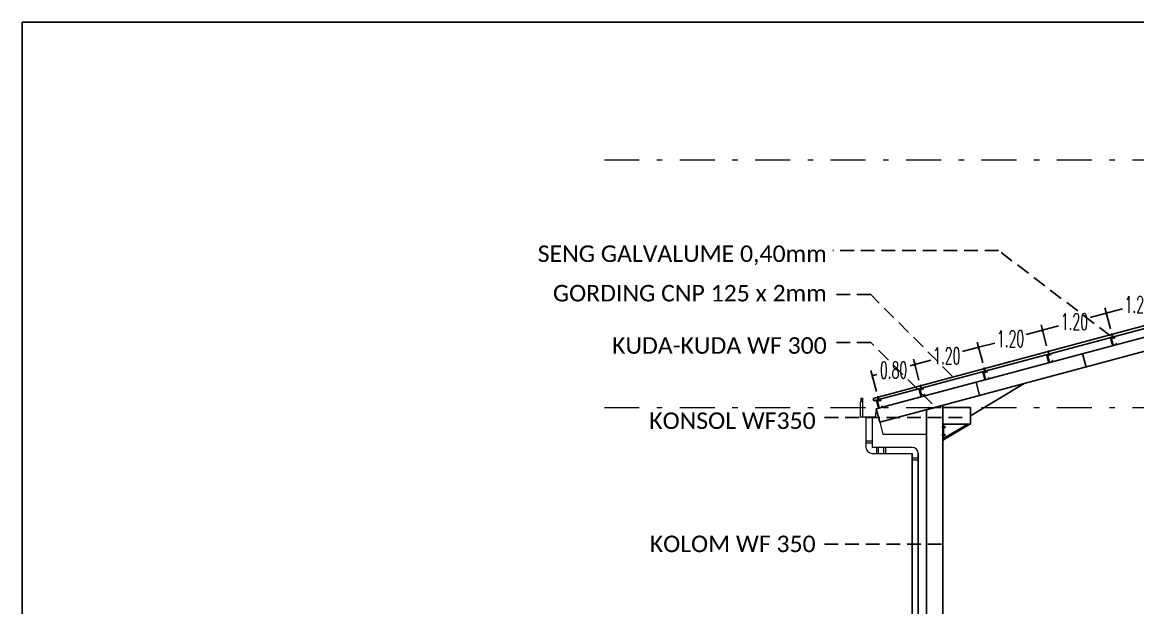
# Model space of a CAD drawing. Header units: millimetres. Extents: x 2175 to 3376, y 1504 to 1740.
# Drawn here: x 2985.68 to 3005.94, y 1670.54 to 1681.17 of the extents above; entities that cross this region are included whole.
import ezdxf

# ---------------------------------------------------------------- set-up
doc = ezdxf.new("R2010")
doc.units = ezdxf.units.MM
for name, pattern in [('DASHDOT2', [12.7, 6.35, -3.175, 0, -3.175]), ('DASHED', [19.05, 12.7, -6.35]), ('HIDDEN', [0.375, 0.25, -0.125])]:
    doc.linetypes.add(name, pattern=pattern)
doc.layers.add('Garis Dim', color=131, linetype='DASHED', lineweight=9)
doc.layers.add('TANGGA', color=223, linetype='Continuous', lineweight=9)
for name, color, linetype in [('GR', 7, 'Continuous'), ('KOP TEKS', 1, 'Continuous'), ('SUNGAI', 150, 'Continuous'), ('TEXT', 7, 'Continuous')]:
    doc.layers.add(name, color=color, linetype=linetype)
doc.styles.add('-DIM2', font='simplex.shx', dxfattribs={"width": 0.55})
doc.styles.get("Standard").update_dxf_attribs({"font": 'arial.ttf'})
doc.dimstyles.new('DIMENSI POTONGAN', dxfattribs={"dimtxt": 0.3, "dimasz": 0.05, "dimexe": 0.1, "dimexo": 0.1, "dimgap": 0.05, "dimtad": 0, "dimtih": 1, "dimtoh": 1, "dimrnd": 0.0025, "dimzin": 0, "dimdsep": 46, "dimtxsty": '-DIM2', "dimblk": 'ARCHTICK', "dimcen": 0.1, "dimclrd": 1, "dimclre": 1, "dimclrt": 2, "dimadec": 0, "dimazin": 0, "dimtfac": 1, "dimtofl": 0, "dimtmove": 0, "dimatfit": 3, "dimldrblk": 'ARCHTICK', "dimfxl": 0.18, "dimtolj": 1, "dimtzin": 0, "dimarcsym": 0})

# ---------------------------------------------------------------- blocks, each defined once
blk = doc.blocks.new('_ArchTick')
at = {"color": 0, "linetype": 'ByBlock', "const_width": 0.15}
blk.add_lwpolyline([(-0.5, -0.5), (0.5, 0.5)], dxfattribs=at)
blk = doc.blocks.new('*D991')
at = {"layer": 'Defpoints', "color": 0, "transparency": 16777216}
for p in [(3005.367, 1675.89), (3006.627, 1675.821), (3005.468, 1675.51)]:
    blk.add_point(p, dxfattribs=at)
at = {"layer": 'TANGGA', "color": 1, "lineweight": -2, "transparency": 16777216}
for p, q in [((3006.526, 1676.201), (3006.232, 1676.122)), ((3006.602, 1675.918), (3006.5, 1676.297)), ((3005.442, 1675.607), (3005.341, 1675.987)), ((3005.367, 1675.89), (3005.66, 1675.969))]:
    blk.add_line(p, q, dxfattribs=at)
at = {"layer": 'TANGGA', "color": 1, "lineweight": -2, "transparency": 16777216, "xscale": 0.05, "yscale": 0.05, "zscale": 0.05}
for p, rotation in [((3006.526, 1676.201), 15.00000000000346), ((3005.367, 1675.89), 195.0000000000034)]:
    blk.add_blockref('_ArchTick', p, dxfattribs=dict(at, rotation=rotation))
at = {"layer": 'TANGGA', "color": 2, "transparency": 16777216, "insert": (3005.946, 1676.045), "char_height": 0.3, "attachment_point": 5, "style": '-DIM2'}
blk.add_mtext('\\A1;1.20', dxfattribs=at)
blk = doc.blocks.new('*D992')
at = {"layer": 'Defpoints', "color": 0, "transparency": 16777216}
for p in [(3004.207, 1675.579), (3005.468, 1675.51), (3004.309, 1675.2)]:
    blk.add_point(p, dxfattribs=at)
at = {"layer": 'TANGGA', "color": 1, "lineweight": -2, "transparency": 16777216}
for p, q in [((3005.442, 1675.607), (3005.341, 1675.987)), ((3005.367, 1675.89), (3005.073, 1675.811)), ((3004.283, 1675.296), (3004.182, 1675.676)), ((3004.207, 1675.579), (3004.501, 1675.658))]:
    blk.add_line(p, q, dxfattribs=at)
at = {"layer": 'TANGGA', "color": 1, "lineweight": -2, "transparency": 16777216, "xscale": 0.05, "yscale": 0.05, "zscale": 0.05}
for p, rotation in [((3005.367, 1675.89), 15.00000000000346), ((3004.207, 1675.579), 195.0000000000034)]:
    blk.add_blockref('_ArchTick', p, dxfattribs=dict(at, rotation=rotation))
at = {"layer": 'TANGGA', "color": 2, "transparency": 16777216, "insert": (3004.787, 1675.735), "char_height": 0.3, "attachment_point": 5, "style": '-DIM2'}
blk.add_mtext('\\A1;1.20', dxfattribs=at)
blk = doc.blocks.new('*D993')
at = {"layer": 'Defpoints', "color": 0, "transparency": 16777216}
for p in [(3003.048, 1675.269), (3004.309, 1675.2), (3003.15, 1674.889)]:
    blk.add_point(p, dxfattribs=at)
at = {"layer": 'TANGGA', "color": 1, "lineweight": -2, "transparency": 16777216}
for p, q in [((3004.207, 1675.579), (3003.914, 1675.501)), ((3004.283, 1675.296), (3004.182, 1675.676)), ((3003.124, 1674.986), (3003.022, 1675.365)), ((3003.048, 1675.269), (3003.342, 1675.347))]:
    blk.add_line(p, q, dxfattribs=at)
at = {"layer": 'TANGGA', "color": 1, "lineweight": -2, "transparency": 16777216, "xscale": 0.05, "yscale": 0.05, "zscale": 0.05}
for p, rotation in [((3004.207, 1675.579), 15.00000000002441), ((3003.048, 1675.269), 195.0000000000244)]:
    blk.add_blockref('_ArchTick', p, dxfattribs=dict(at, rotation=rotation))
at = {"layer": 'TANGGA', "color": 2, "transparency": 16777216, "insert": (3003.628, 1675.424), "char_height": 0.3, "attachment_point": 5, "style": '-DIM2'}
blk.add_mtext('\\A1;1.20', dxfattribs=at)
blk = doc.blocks.new('*D994')
at = {"layer": 'Defpoints', "color": 0, "transparency": 16777216}
for p in [(3001.889, 1674.958), (3003.15, 1674.889), (3001.991, 1674.579)]:
    blk.add_point(p, dxfattribs=at)
at = {"layer": 'TANGGA', "color": 1, "lineweight": -2, "transparency": 16777216}
for p, q in [((3003.124, 1674.986), (3003.022, 1675.365)), ((3003.048, 1675.269), (3002.755, 1675.19)), ((3001.965, 1674.675), (3001.863, 1675.055)), ((3001.889, 1674.958), (3002.183, 1675.037))]:
    blk.add_line(p, q, dxfattribs=at)
at = {"layer": 'TANGGA', "color": 1, "lineweight": -2, "transparency": 16777216, "xscale": 0.05, "yscale": 0.05, "zscale": 0.05}
for p, rotation in [((3003.048, 1675.269), 15.00000000000346), ((3001.889, 1674.958), 195.0000000000034)]:
    blk.add_blockref('_ArchTick', p, dxfattribs=dict(at, rotation=rotation))
at = {"layer": 'TANGGA', "color": 2, "transparency": 16777216, "insert": (3002.469, 1675.113), "char_height": 0.3, "attachment_point": 5, "style": '-DIM2'}
blk.add_mtext('\\A1;1.20', dxfattribs=at)
blk = doc.blocks.new('*D995')
at = {"layer": 'Defpoints', "color": 0, "transparency": 16777216}
for p in [(3001.117, 1674.751), (3001.991, 1674.579), (3001.218, 1674.372)]:
    blk.add_point(p, dxfattribs=at)
at = {"layer": 'TANGGA', "color": 1, "lineweight": -2, "transparency": 16777216}
for p, q in [((3001.889, 1674.958), (3001.804, 1674.935)), ((3001.965, 1674.675), (3001.863, 1675.055)), ((3001.192, 1674.468), (3001.091, 1674.848)), ((3001.117, 1674.751), (3001.201, 1674.774))]:
    blk.add_line(p, q, dxfattribs=at)
at = {"layer": 'TANGGA', "color": 1, "lineweight": -2, "transparency": 16777216, "xscale": 0.05, "yscale": 0.05, "zscale": 0.05}
for p, rotation in [((3001.889, 1674.958), 15.00000000190674), ((3001.117, 1674.751), 195.0000000019068)]:
    blk.add_blockref('_ArchTick', p, dxfattribs=dict(at, rotation=rotation))
at = {"layer": 'TANGGA', "color": 2, "transparency": 16777216, "insert": (3001.503, 1674.855), "char_height": 0.3, "attachment_point": 5, "style": '-DIM2'}
blk.add_mtext('\\A1;0.80', dxfattribs=at)

msp = doc.modelspace()

# ---------------------------------------------------------------- linework, layer by layer
for p, q in [((3005.445, 1675.445), (3005.475, 1675.335)), ((3005.445, 1675.445), (3005.475, 1675.335)), ((3005.445, 1675.445), (3005.475, 1675.335)), ((3005.445, 1675.445), (3005.475, 1675.335)), ((3005.445, 1675.445), (3005.484, 1675.3)), ((3005.448, 1675.434), (3005.454, 1675.436)), ((3005.448, 1675.435), (3005.484, 1675.3)), ((3005.448, 1675.435), (3005.484, 1675.3)), ((3005.448, 1675.435), (3005.484, 1675.3)), ((3005.451, 1675.447), (3005.49, 1675.302)), ((3005.455, 1675.443), (3005.512, 1675.458)), ((3005.455, 1675.443), (3005.492, 1675.305)), ((3005.512, 1675.458), (3005.518, 1675.437)), ((3005.514, 1675.463), (3005.521, 1675.438)), ((3005.518, 1675.437), (3005.521, 1675.438)), ((3004.296, 1675.133), (3004.353, 1675.148)), ((3004.353, 1675.148), (3004.359, 1675.126)), ((3004.355, 1675.152), (3004.361, 1675.127)), ((3004.937, 1675.154), (3004.998, 1674.911)), ((3005.492, 1675.305), (3005.549, 1675.32)), ((3005.543, 1675.342), (3005.546, 1675.342)), ((3005.543, 1675.342), (3005.549, 1675.32)), ((3005.546, 1675.342), (3005.552, 1675.318)), ((3004.286, 1675.135), (3004.315, 1675.024)), ((3004.286, 1675.135), (3004.315, 1675.024)), ((3004.286, 1675.135), (3004.315, 1675.024)), ((3004.286, 1675.135), (3004.315, 1675.024)), ((3004.286, 1675.135), (3004.325, 1674.99)), ((3004.289, 1675.124), (3004.295, 1675.125)), ((3004.289, 1675.125), (3004.325, 1674.99)), ((3004.289, 1675.125), (3004.325, 1674.99)), ((3004.289, 1675.125), (3004.325, 1674.99)), ((3004.292, 1675.136), (3004.331, 1674.991)), ((3004.296, 1675.133), (3004.333, 1674.995)), ((3004.333, 1674.995), (3004.39, 1675.01)), ((3004.359, 1675.127), (3004.361, 1675.127)), ((3004.384, 1675.031), (3004.387, 1675.032)), ((3004.384, 1675.031), (3004.39, 1675.01)), ((3004.387, 1675.032), (3004.393, 1675.008)), ((3003.127, 1674.824), (3003.156, 1674.714)), ((3003.127, 1674.824), (3003.156, 1674.714)), ((3003.127, 1674.824), (3003.156, 1674.714)), ((3003.127, 1674.824), (3003.156, 1674.714)), ((3003.127, 1674.824), (3003.166, 1674.679)), ((3003.129, 1674.814), (3003.166, 1674.679)), ((3003.129, 1674.814), (3003.166, 1674.679)), ((3003.129, 1674.814), (3003.166, 1674.679)), ((3003.13, 1674.813), (3003.136, 1674.815)), ((3003.133, 1674.825), (3003.171, 1674.681)), ((3003.137, 1674.822), (3003.194, 1674.837)), ((3003.137, 1674.822), (3003.174, 1674.684)), ((3003.194, 1674.837), (3003.199, 1674.816)), ((3003.196, 1674.842), (3003.202, 1674.817)), ((3003.199, 1674.816), (3003.202, 1674.817)), ((3003.006, 1674.636), (3003.066, 1674.394)), ((3003.174, 1674.684), (3003.231, 1674.699)), ((3003.225, 1674.72), (3003.228, 1674.721)), ((3003.225, 1674.72), (3003.231, 1674.699)), ((3003.228, 1674.721), (3003.234, 1674.697)), ((3001.968, 1674.513), (3001.997, 1674.403)), ((3001.968, 1674.513), (3001.997, 1674.403)), ((3001.968, 1674.513), (3001.997, 1674.403)), ((3001.968, 1674.513), (3001.997, 1674.403)), ((3001.968, 1674.513), (3002.006, 1674.368)), ((3001.97, 1674.504), (3002.006, 1674.368)), ((3001.97, 1674.504), (3002.006, 1674.368)), ((3001.97, 1674.504), (3002.006, 1674.368)), ((3001.971, 1674.503), (3001.976, 1674.504)), ((3001.974, 1674.515), (3002.012, 1674.37)), ((3001.978, 1674.512), (3002.035, 1674.527)), ((3001.978, 1674.512), (3002.014, 1674.374)), ((3002.014, 1674.374), (3002.071, 1674.389)), ((3002.035, 1674.527), (3002.04, 1674.505)), ((3002.036, 1674.531), (3002.043, 1674.506)), ((3002.04, 1674.505), (3002.043, 1674.506)), ((3002.066, 1674.41), (3002.069, 1674.411)), ((3002.066, 1674.41), (3002.071, 1674.389)), ((3002.069, 1674.411), (3002.075, 1674.387)), ((3001.195, 1674.306), (3001.224, 1674.196)), ((3001.195, 1674.306), (3001.224, 1674.196)), ((3001.195, 1674.306), (3001.224, 1674.196)), ((3001.195, 1674.306), (3001.224, 1674.196)), ((3001.195, 1674.306), (3001.234, 1674.161)), ((3001.198, 1674.296), (3001.204, 1674.297)), ((3001.198, 1674.297), (3001.234, 1674.161)), ((3001.198, 1674.297), (3001.234, 1674.161)), ((3001.198, 1674.297), (3001.234, 1674.161)), ((3001.201, 1674.308), (3001.24, 1674.163)), ((3001.205, 1674.305), (3001.262, 1674.32)), ((3001.205, 1674.305), (3001.242, 1674.167)), ((3001.242, 1674.167), (3001.299, 1674.182)), ((3001.262, 1674.32), (3001.268, 1674.298)), ((3001.264, 1674.324), (3001.27, 1674.299)), ((3001.268, 1674.298), (3001.27, 1674.299)), ((3001.293, 1674.203), (3001.296, 1674.204)), ((3001.293, 1674.203), (3001.299, 1674.182)), ((3001.296, 1674.204), (3001.302, 1674.18)), ((3001.839, 1673.34), (3001.839, 1665.175)), ((3001.951, 1673.34), (3001.951, 1665.175))]:
    msp.add_line(p, q)
at = {"lineweight": 18}
for p, q in [((3000.945, 1674.338), (3000.9, 1674.273)), ((3000.945, 1674.338), (3000.911, 1674.338)), ((3000.911, 1674.338), (3000.911, 1674.289)), ((3000.945, 1674.001), (3000.945, 1674.338)), ((3000.9, 1674.001), (3000.9, 1674.273)), ((3001.186, 1674.149), (3001.17, 1674.001)), ((3001.114, 1674.001), (3000.9, 1674.001)), ((3001.001, 1674.001), (3001.001, 1673.453)), ((3001.17, 1674.001), (3001.114, 1674.001)), ((3001.114, 1674.001), (3001.114, 1673.453)), ((3001.114, 1673.565), (3001.001, 1673.565)), ((3001.114, 1673.531), (3001.001, 1673.531)), ((3001.114, 1673.453), (3001.839, 1673.453)), ((3001.114, 1673.34), (3001.839, 1673.34)), ((3001.192, 1673.453), (3001.192, 1673.34)), ((3001.226, 1673.453), (3001.226, 1673.34)), ((3001.328, 1673.34), (3001.328, 1673.453)), ((3001.362, 1673.34), (3001.362, 1673.453)), ((3001.839, 1673.262), (3001.951, 1673.262)), ((3001.839, 1673.228), (3001.951, 1673.228))]:
    msp.add_line(p, q, dxfattribs=at)
at = {"linetype": 'HIDDEN'}
for p, q in [((3002.751, 1673.993), (3000.15, 1673.993)), ((3002.374, 1671.694), (3000.149, 1671.694))]:
    msp.add_line(p, q, dxfattribs=at)
for points in [[(3005.444, 1675.477), (3003.41, 1677.025), (3000.399, 1677.025)], [(3002.57, 1674.745), (3001.089, 1676.226), (3000.399, 1676.226)], [(3002.204, 1674.243), (3001.089, 1675.358), (3000.399, 1675.358)]]:
    msp.add_lwpolyline(points, dxfattribs=at)
for points in [[(3005.46, 1675.504), (3005.48, 1675.509), (3005.481, 1675.506), (3005.461, 1675.501)], [(3005.463, 1675.509), (3005.473, 1675.512), (3005.474, 1675.508), (3005.464, 1675.505)], [(3005.469, 1675.503), (3005.472, 1675.504), (3005.489, 1675.438), (3005.486, 1675.437)], [(3004.301, 1675.194), (3004.321, 1675.199), (3004.322, 1675.195), (3004.302, 1675.19)], [(3004.304, 1675.199), (3004.314, 1675.201), (3004.315, 1675.197), (3004.305, 1675.195)], [(3004.31, 1675.192), (3004.313, 1675.193), (3004.33, 1675.127), (3004.326, 1675.127)], [(3003.142, 1674.883), (3003.162, 1674.888), (3003.163, 1674.885), (3003.142, 1674.88)], [(3003.145, 1674.888), (3003.155, 1674.891), (3003.156, 1674.887), (3003.146, 1674.884)], [(3003.151, 1674.882), (3003.154, 1674.883), (3003.171, 1674.817), (3003.167, 1674.816)], [(3001.982, 1674.572), (3002.003, 1674.578), (3002.004, 1674.574), (3001.983, 1674.569)], [(3001.986, 1674.577), (3001.996, 1674.58), (3001.997, 1674.576), (3001.987, 1674.574)], [(3001.991, 1674.571), (3001.995, 1674.572), (3002.011, 1674.506), (3002.008, 1674.505)], [(3001.21, 1674.365), (3001.23, 1674.371), (3001.231, 1674.367), (3001.211, 1674.362)], [(3001.213, 1674.37), (3001.223, 1674.373), (3001.224, 1674.369), (3001.214, 1674.367)], [(3001.219, 1674.364), (3001.222, 1674.365), (3001.239, 1674.299), (3001.236, 1674.298)]]:
    msp.add_lwpolyline(points, close=True)
for points in [[(3005.486, 1675.437), (3005.489, 1675.431), (3005.489, 1675.438)], [(3004.326, 1675.127), (3004.33, 1675.121), (3004.33, 1675.127)], [(3003.167, 1674.816), (3003.171, 1674.81), (3003.171, 1674.817)], [(3002.008, 1674.505), (3002.012, 1674.5), (3002.011, 1674.506)], [(3001.236, 1674.298), (3001.239, 1674.293), (3001.239, 1674.299)]]:
    msp.add_lwpolyline(points)
at = {"lineweight": 18}
for centre, start, end in [((3001.114, 1673.453), 180, 270), ((3001.839, 1673.34), 0, 90)]:
    msp.add_arc(centre, 0.112, start, end, dxfattribs=at)
at = {"layer": 'Garis Dim', "linetype": 'DASHDOT2', "ltscale": 0.1}
for p, q in [((2996.251, 1678.675), (3070.751, 1678.675)), ((2996.251, 1674.175), (3070.751, 1674.175))]:
    msp.add_line(p, q, dxfattribs=at)
at = {"layer": 'GR'}
for p, q in [((3001.135, 1674.342), (3017.251, 1678.66)), ((3001.148, 1674.294), (3017.251, 1678.608)), ((3001.186, 1674.149), (3017.251, 1678.453)), ((3001.251, 1673.907), (3017.251, 1678.194)), ((3001.135, 1674.342), (3001.148, 1674.294)), ((3001.186, 1674.149), (3001.251, 1673.907))]:
    msp.add_line(p, q, dxfattribs=at)
at = {"layer": 'KOP TEKS', "color": 2}
msp.add_lwpolyline([(2985.681, 1681.172), (2985.681, 1615.315), (3078.821, 1615.315), (3078.821, 1681.172)], close=True, dxfattribs=at)
at = {"layer": 'KOP TEKS', "color": 0}
for points in [[(3002.393, 1673.807), (3002.401, 1673.807), (3002.401, 1673.833), (3002.393, 1673.833)], [(3002.393, 1673.814), (3002.438, 1673.814), (3002.438, 1673.825), (3002.393, 1673.825)], [(3002.418, 1673.807), (3002.426, 1673.807), (3002.426, 1673.833), (3002.418, 1673.833)], [(3002.393, 1673.689), (3002.401, 1673.689), (3002.401, 1673.663), (3002.393, 1673.663)], [(3002.393, 1673.681), (3002.438, 1673.681), (3002.438, 1673.671), (3002.393, 1673.671)], [(3002.418, 1673.689), (3002.426, 1673.689), (3002.426, 1673.663), (3002.418, 1673.663)]]:
    msp.add_lwpolyline(points, close=True, dxfattribs=at)
for p in [(3002.418, 1673.814), (3002.418, 1673.681)]:
    msp.add_point(p, dxfattribs=at)
at = {"layer": 'SUNGAI'}
for p, q in [((3003.877, 1674.611), (3002.901, 1674.025)), ((3002.401, 1673.605), (3002.851, 1673.875)), ((3002.401, 1673.582), (3002.89, 1673.875))]:
    msp.add_line(p, q, dxfattribs=at)
for points in [[(3002.401, 1674.215), (3002.101, 1674.135), (3002.101, 1666.175), (3002.401, 1666.175)], [(3002.901, 1674.175), (3002.401, 1674.175), (3002.401, 1673.875), (3002.901, 1673.875)], [(3002.401, 1673.855), (3002.409, 1673.855), (3002.409, 1673.574), (3002.401, 1673.574)]]:
    msp.add_lwpolyline(points, close=True, dxfattribs=at)
at = {"layer": 'TEXT'}
for p, q in [((3005.514, 1675.463), (3005.445, 1675.445)), ((3004.355, 1675.152), (3004.286, 1675.135)), ((3005.552, 1675.318), (3005.484, 1675.3)), ((3004.393, 1675.008), (3004.325, 1674.99)), ((3003.196, 1674.842), (3003.127, 1674.824)), ((3003.234, 1674.697), (3003.166, 1674.679)), ((3002.036, 1674.531), (3001.968, 1674.513)), ((3002.075, 1674.387), (3002.006, 1674.368)), ((3001.264, 1674.324), (3001.195, 1674.306)), ((3001.302, 1674.18), (3001.234, 1674.161))]:
    msp.add_line(p, q, dxfattribs=at)
at = {"layer": 'TEXT', "lineweight": 0}
msp.add_lwpolyline([(3001.251, 1673.907), (3001.306, 1673.693), (3002.101, 1673.693)], dxfattribs=at)

# ---------------------------------------------------------------- texts
at = {"layer": 'TEXT', "char_height": 0.3, "width": 5.53205, "attachment_point": 3}
for s, insert in [('\\pxqr;{\\fCalibri Light|b0|i0|c0|p34;SENG GALVALUME 0,40mm}', (3000.29, 1677.119)), ('\\pxqr;{\\fCalibri Light|b0|i0|c0|p34;GORDING CNP 125 x 2mm}', (3000.29, 1676.402)), ('\\pxqr;{\\fCalibri Light|b0|i0|c0|p34;KUDA-KUDA WF 300}', (3000.29, 1675.452)), ('\\pxqr;{\\fCalibri Light|b0|i0|c0|p34;KONSOL WF350}', (3000.089, 1674.086)), ('\\pxqr;{\\fCalibri Light|b0|i0|c0|p34;KOLOM WF 350}', (3000.088, 1671.849))]:
    msp.add_mtext(s, dxfattribs=dict(at, insert=insert))

# ---------------------------------------------------------------- dimensions: what is measured, and where the dimension line sits
at = {"layer": 'TANGGA'}
for p1, p2, picture, middle in [((3006.627, 1675.821), (3005.468, 1675.51), '*D991', (3005.946, 1676.045)), ((3005.468, 1675.51), (3004.309, 1675.2), '*D992', (3004.787, 1675.735)), ((3004.309, 1675.2), (3003.15, 1674.889), '*D993', (3003.628, 1675.424)), ((3003.15, 1674.889), (3001.991, 1674.579), '*D994', (3002.469, 1675.113)), ((3001.991, 1674.579), (3001.218, 1674.372), '*D995', (3001.503, 1674.855))]:
    dim = msp.add_aligned_dim(p1=p1, p2=p2, distance=-0.393, dimstyle='DIMENSI POTONGAN', dxfattribs=at)
    dim.commit()
    dim.dimension.update_dxf_attribs({"geometry": picture, "text_midpoint": middle})

doc.saveas('drawing.dxf')
